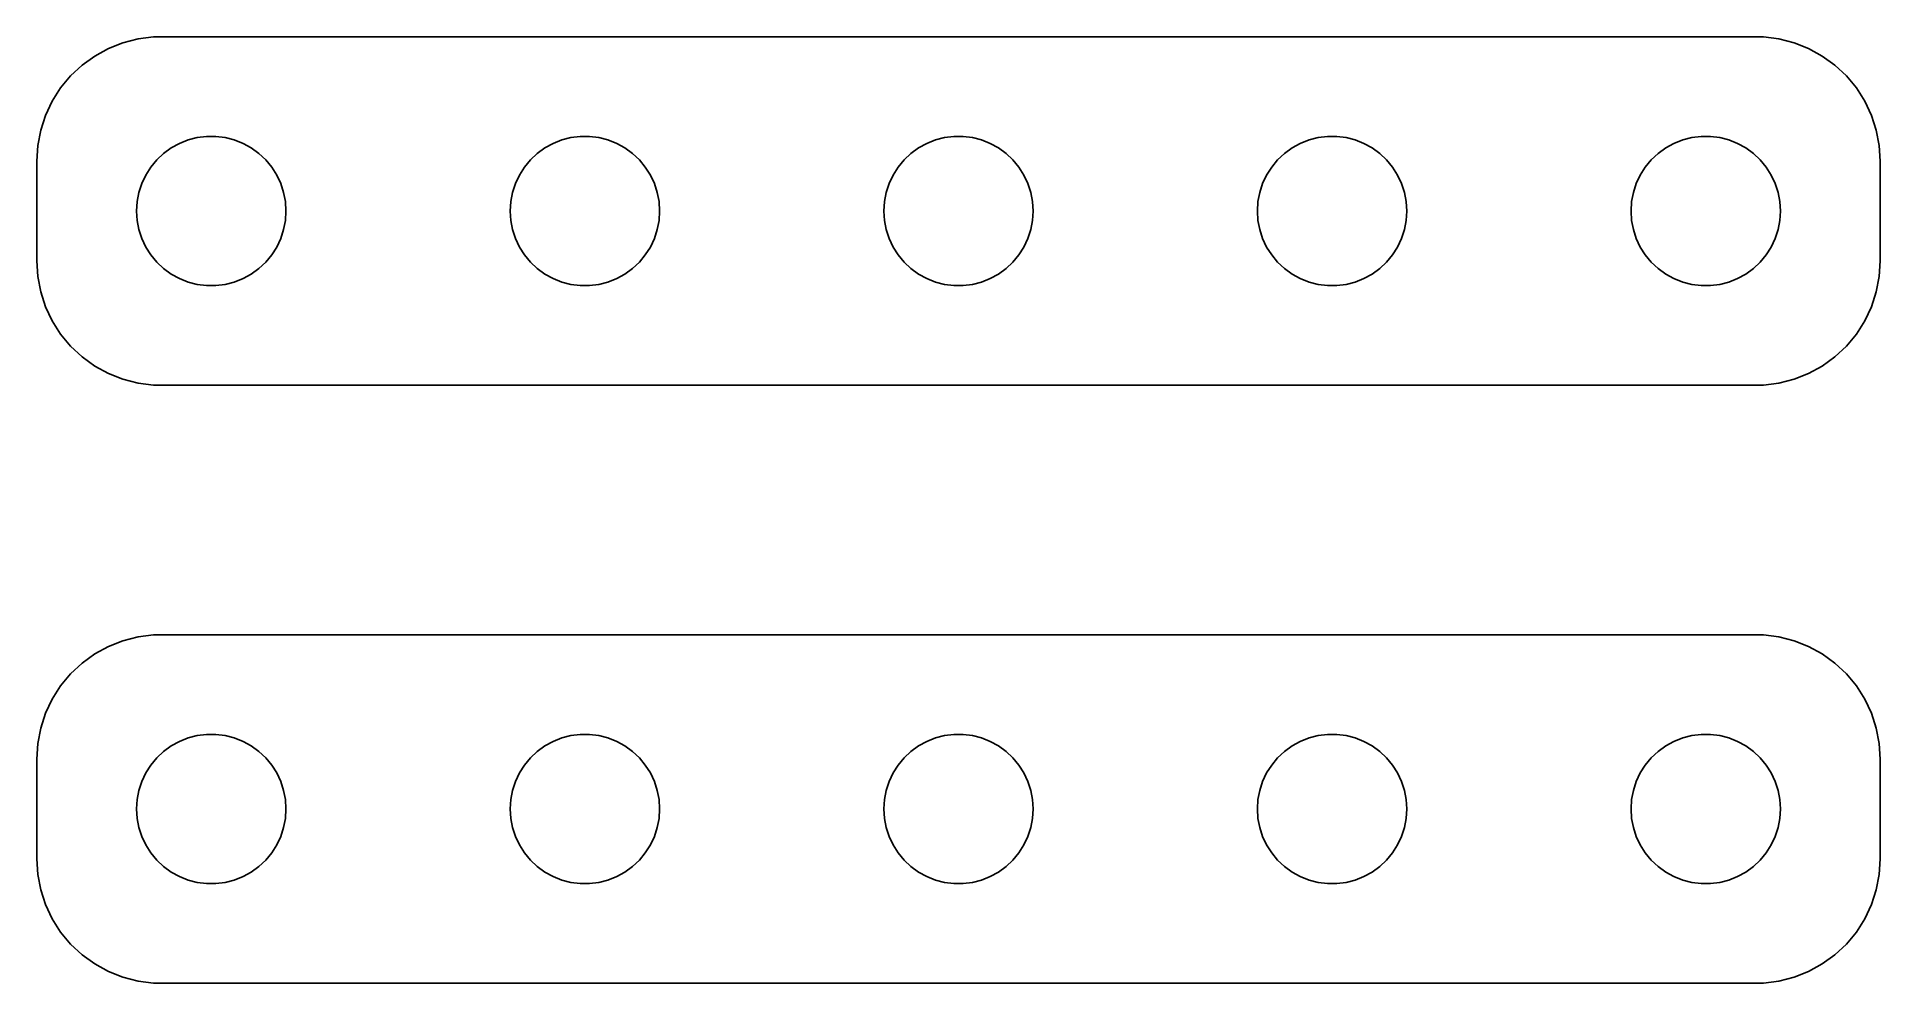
# Model space of a CAD drawing. Header units: metres. Extents: x -37 to 37, y 17 to 55.
import ezdxf

# ---------------------------------------------------------------- set-up
doc = ezdxf.new("R2010")
doc.units = ezdxf.units.M

msp = doc.modelspace()

# ---------------------------------------------------------------- linework, layer by layer
for p, q in [((-32.9369, 54.9114), (-33.5451, 54.7553)), ((-32.3139, 54.9901), (-32.9369, 54.9114)), ((32.3139, 54.9901), (-32.3139, 54.9901)), ((32.9369, 54.9114), (32.3139, 54.9901)), ((33.5451, 54.7553), (32.9369, 54.9114)), ((-34.6791, 54.2216), (-35.1871, 53.8526)), ((-34.1289, 54.5241), (-34.6791, 54.2216)), ((-33.5451, 54.7553), (-34.1289, 54.5241)), ((34.1289, 54.5241), (33.5451, 54.7553)), ((34.6791, 54.2216), (34.1289, 54.5241)), ((35.1871, 53.8526), (34.6791, 54.2216)), ((-35.6448, 53.4227), (-36.0451, 52.9389)), ((-35.1871, 53.8526), (-35.6448, 53.4227)), ((35.6448, 53.4227), (35.1871, 53.8526)), ((36.0451, 52.9389), (35.6448, 53.4227)), ((-36.0451, 52.9389), (-36.3815, 52.4088)), ((36.3815, 52.4088), (36.0451, 52.9389)), ((-36.6489, 51.8406), (-36.8429, 51.2434)), ((-36.3815, 52.4088), (-36.6489, 51.8406)), ((36.6489, 51.8406), (36.3815, 52.4088)), ((36.8429, 51.2434), (36.6489, 51.8406)), ((-36.8429, 51.2434), (-36.9606, 50.6267)), ((36.9606, 50.6267), (36.8429, 51.2434)), ((-36.9606, 50.6267), (-37, 50)), ((-31.9123, 50.3115), (-31.6075, 50.533)), ((-31.6075, 50.533), (-31.2773, 50.7145)), ((-31.2773, 50.7145), (-30.927, 50.8532)), ((-30.927, 50.8532), (-30.5621, 50.9469)), ((-30.5621, 50.9469), (-30.1884, 50.9941)), ((-30.1884, 50.9941), (-29.8116, 50.9941)), ((-29.8116, 50.9941), (-29.4379, 50.9469)), ((-29.4379, 50.9469), (-29.0729, 50.8532)), ((-29.0729, 50.8532), (-28.7227, 50.7145)), ((-28.7227, 50.7145), (-28.3925, 50.533)), ((-28.3925, 50.533), (-28.0877, 50.3115)), ((-16.9123, 50.3115), (-16.6075, 50.533)), ((-16.6075, 50.533), (-16.2773, 50.7145)), ((-16.2773, 50.7145), (-15.927, 50.8532)), ((-15.927, 50.8532), (-15.5621, 50.9469)), ((-15.5621, 50.9469), (-15.1884, 50.9941)), ((-15.1884, 50.9941), (-14.8116, 50.9941)), ((-14.8116, 50.9941), (-14.4379, 50.9469)), ((-14.4379, 50.9469), (-14.0729, 50.8532)), ((-14.0729, 50.8532), (-13.7227, 50.7145)), ((-13.7227, 50.7145), (-13.3925, 50.533)), ((-13.3925, 50.533), (-13.0877, 50.3115)), ((-1.91226, 50.3115), (-1.60747, 50.533)), ((-1.60747, 50.533), (-1.27733, 50.7145)), ((-1.27733, 50.7145), (-0.92705, 50.8532)), ((-0.92705, 50.8532), (-0.56213, 50.9469)), ((-0.56213, 50.9469), (-0.18837, 50.9941)), ((-0.18837, 50.9941), (0.18837, 50.9941)), ((0.18837, 50.9941), (0.56213, 50.9469)), ((0.56213, 50.9469), (0.92705, 50.8532)), ((0.92705, 50.8532), (1.27733, 50.7145)), ((1.27733, 50.7145), (1.60747, 50.533)), ((1.60747, 50.533), (1.91226, 50.3115)), ((13.0877, 50.3115), (13.3925, 50.533)), ((13.3925, 50.533), (13.7227, 50.7145)), ((13.7227, 50.7145), (14.0729, 50.8532)), ((14.0729, 50.8532), (14.4379, 50.9469)), ((14.4379, 50.9469), (14.8116, 50.9941)), ((14.8116, 50.9941), (15.1884, 50.9941)), ((15.1884, 50.9941), (15.5621, 50.9469)), ((15.5621, 50.9469), (15.927, 50.8532)), ((15.927, 50.8532), (16.2773, 50.7145)), ((16.2773, 50.7145), (16.6075, 50.533)), ((16.6075, 50.533), (16.9123, 50.3115)), ((28.0877, 50.3115), (28.3925, 50.533)), ((28.3925, 50.533), (28.7227, 50.7145)), ((28.7227, 50.7145), (29.0729, 50.8532)), ((29.0729, 50.8532), (29.4379, 50.9469)), ((29.4379, 50.9469), (29.8116, 50.9941)), ((29.8116, 50.9941), (30.1884, 50.9941)), ((30.1884, 50.9941), (30.5621, 50.9469)), ((30.5621, 50.9469), (30.927, 50.8532)), ((30.927, 50.8532), (31.2773, 50.7145)), ((31.2773, 50.7145), (31.6075, 50.533)), ((31.6075, 50.533), (31.9123, 50.3115)), ((37, 50), (36.9606, 50.6267)), ((-37, 50), (-37, 46)), ((-32.6289, 49.4453), (-32.427, 49.7634)), ((-32.427, 49.7634), (-32.1869, 50.0536)), ((-32.1869, 50.0536), (-31.9123, 50.3115)), ((-28.0877, 50.3115), (-27.8131, 50.0536)), ((-27.8131, 50.0536), (-27.5729, 49.7634)), ((-27.5729, 49.7634), (-27.3711, 49.4453)), ((-17.6289, 49.4453), (-17.427, 49.7634)), ((-17.427, 49.7634), (-17.1869, 50.0536)), ((-17.1869, 50.0536), (-16.9123, 50.3115)), ((-13.0877, 50.3115), (-12.8131, 50.0536)), ((-12.8131, 50.0536), (-12.5729, 49.7634)), ((-12.5729, 49.7634), (-12.3711, 49.4453)), ((-2.62891, 49.4453), (-2.42705, 49.7634)), ((-2.42705, 49.7634), (-2.1869, 50.0536)), ((-2.1869, 50.0536), (-1.91226, 50.3115)), ((1.91226, 50.3115), (2.1869, 50.0536)), ((2.1869, 50.0536), (2.42705, 49.7634)), ((2.42705, 49.7634), (2.62891, 49.4453)), ((12.3711, 49.4453), (12.5729, 49.7634)), ((12.5729, 49.7634), (12.8131, 50.0536)), ((12.8131, 50.0536), (13.0877, 50.3115)), ((16.9123, 50.3115), (17.1869, 50.0536)), ((17.1869, 50.0536), (17.427, 49.7634)), ((17.427, 49.7634), (17.6289, 49.4453)), ((27.3711, 49.4453), (27.5729, 49.7634)), ((27.5729, 49.7634), (27.8131, 50.0536)), ((27.8131, 50.0536), (28.0877, 50.3115)), ((31.9123, 50.3115), (32.1869, 50.0536)), ((32.1869, 50.0536), (32.427, 49.7634)), ((32.427, 49.7634), (32.6289, 49.4453)), ((37, 46), (37, 50)), ((-32.9057, 48.7461), (-32.7893, 49.1044)), ((-32.7893, 49.1044), (-32.6289, 49.4453)), ((-27.3711, 49.4453), (-27.2107, 49.1044)), ((-27.2107, 49.1044), (-27.0942, 48.7461)), ((-17.9057, 48.7461), (-17.7893, 49.1044)), ((-17.7893, 49.1044), (-17.6289, 49.4453)), ((-12.3711, 49.4453), (-12.2107, 49.1044)), ((-12.2107, 49.1044), (-12.0942, 48.7461)), ((-2.90575, 48.7461), (-2.78932, 49.1044)), ((-2.78932, 49.1044), (-2.62891, 49.4453)), ((2.62891, 49.4453), (2.78932, 49.1044)), ((2.78932, 49.1044), (2.90575, 48.7461)), ((12.0942, 48.7461), (12.2107, 49.1044)), ((12.2107, 49.1044), (12.3711, 49.4453)), ((17.6289, 49.4453), (17.7893, 49.1044)), ((17.7893, 49.1044), (17.9057, 48.7461)), ((27.0942, 48.7461), (27.2107, 49.1044)), ((27.2107, 49.1044), (27.3711, 49.4453)), ((32.6289, 49.4453), (32.7893, 49.1044)), ((32.7893, 49.1044), (32.9057, 48.7461)), ((-33, 48), (-32.9763, 48.376)), ((-32.9763, 48.376), (-32.9057, 48.7461)), ((-27.0942, 48.7461), (-27.0237, 48.376)), ((-27.0237, 48.376), (-27, 48)), ((-18, 48), (-17.9763, 48.376)), ((-17.9763, 48.376), (-17.9057, 48.7461)), ((-12.0942, 48.7461), (-12.0237, 48.376)), ((-12.0237, 48.376), (-12, 48)), ((-3, 48), (-2.97633, 48.376)), ((-2.97633, 48.376), (-2.90575, 48.7461)), ((2.90575, 48.7461), (2.97633, 48.376)), ((2.97633, 48.376), (3, 48)), ((12, 48), (12.0237, 48.376)), ((12.0237, 48.376), (12.0942, 48.7461)), ((17.9057, 48.7461), (17.9763, 48.376)), ((17.9763, 48.376), (18, 48)), ((27, 48), (27.0237, 48.376)), ((27.0237, 48.376), (27.0942, 48.7461)), ((32.9057, 48.7461), (32.9763, 48.376)), ((32.9763, 48.376), (33, 48)), ((-32.9763, 47.624), (-33, 48)), ((-32.9057, 47.2539), (-32.9763, 47.624)), ((-27.0237, 47.624), (-27.0942, 47.2539)), ((-27, 48), (-27.0237, 47.624)), ((-17.9763, 47.624), (-18, 48)), ((-17.9057, 47.2539), (-17.9763, 47.624)), ((-12.0237, 47.624), (-12.0942, 47.2539)), ((-12, 48), (-12.0237, 47.624)), ((-2.97633, 47.624), (-3, 48)), ((-2.90575, 47.2539), (-2.97633, 47.624)), ((2.97633, 47.624), (2.90575, 47.2539)), ((3, 48), (2.97633, 47.624)), ((12.0237, 47.624), (12, 48)), ((12.0942, 47.2539), (12.0237, 47.624)), ((17.9763, 47.624), (17.9057, 47.2539)), ((18, 48), (17.9763, 47.624)), ((27.0237, 47.624), (27, 48)), ((27.0942, 47.2539), (27.0237, 47.624)), ((32.9763, 47.624), (32.9057, 47.2539)), ((33, 48), (32.9763, 47.624)), ((-32.7893, 46.8956), (-32.9057, 47.2539)), ((-32.6289, 46.5547), (-32.7893, 46.8956)), ((-27.2107, 46.8956), (-27.3711, 46.5547)), ((-27.0942, 47.2539), (-27.2107, 46.8956)), ((-17.7893, 46.8956), (-17.9057, 47.2539)), ((-17.6289, 46.5547), (-17.7893, 46.8956)), ((-12.2107, 46.8956), (-12.3711, 46.5547)), ((-12.0942, 47.2539), (-12.2107, 46.8956)), ((-2.78932, 46.8956), (-2.90575, 47.2539)), ((-2.62891, 46.5547), (-2.78932, 46.8956)), ((2.78932, 46.8956), (2.62891, 46.5547)), ((2.90575, 47.2539), (2.78932, 46.8956)), ((12.2107, 46.8956), (12.0942, 47.2539)), ((12.3711, 46.5547), (12.2107, 46.8956)), ((17.7893, 46.8956), (17.6289, 46.5547)), ((17.9057, 47.2539), (17.7893, 46.8956)), ((27.2107, 46.8956), (27.0942, 47.2539)), ((27.3711, 46.5547), (27.2107, 46.8956)), ((32.7893, 46.8956), (32.6289, 46.5547)), ((32.9057, 47.2539), (32.7893, 46.8956)), ((-37, 46), (-36.9606, 45.3733)), ((-32.427, 46.2366), (-32.6289, 46.5547)), ((-32.1869, 45.9464), (-32.427, 46.2366)), ((-31.9123, 45.6885), (-32.1869, 45.9464)), ((-27.8131, 45.9464), (-28.0877, 45.6885)), ((-27.5729, 46.2366), (-27.8131, 45.9464)), ((-27.3711, 46.5547), (-27.5729, 46.2366)), ((-17.427, 46.2366), (-17.6289, 46.5547)), ((-17.1869, 45.9464), (-17.427, 46.2366)), ((-16.9123, 45.6885), (-17.1869, 45.9464)), ((-12.8131, 45.9464), (-13.0877, 45.6885)), ((-12.5729, 46.2366), (-12.8131, 45.9464)), ((-12.3711, 46.5547), (-12.5729, 46.2366)), ((-2.42705, 46.2366), (-2.62891, 46.5547)), ((-2.1869, 45.9464), (-2.42705, 46.2366)), ((-1.91226, 45.6885), (-2.1869, 45.9464)), ((2.1869, 45.9464), (1.91226, 45.6885)), ((2.42705, 46.2366), (2.1869, 45.9464)), ((2.62891, 46.5547), (2.42705, 46.2366)), ((12.5729, 46.2366), (12.3711, 46.5547)), ((12.8131, 45.9464), (12.5729, 46.2366)), ((13.0877, 45.6885), (12.8131, 45.9464)), ((17.1869, 45.9464), (16.9123, 45.6885)), ((17.427, 46.2366), (17.1869, 45.9464)), ((17.6289, 46.5547), (17.427, 46.2366)), ((27.5729, 46.2366), (27.3711, 46.5547)), ((27.8131, 45.9464), (27.5729, 46.2366)), ((28.0877, 45.6885), (27.8131, 45.9464)), ((32.1869, 45.9464), (31.9123, 45.6885)), ((32.427, 46.2366), (32.1869, 45.9464)), ((32.6289, 46.5547), (32.427, 46.2366)), ((36.9606, 45.3733), (37, 46)), ((-36.9606, 45.3733), (-36.8429, 44.7566)), ((-31.6075, 45.467), (-31.9123, 45.6885)), ((-31.2773, 45.2855), (-31.6075, 45.467)), ((-30.927, 45.1468), (-31.2773, 45.2855)), ((-30.5621, 45.0531), (-30.927, 45.1468)), ((-29.0729, 45.1468), (-29.4379, 45.0531)), ((-28.7227, 45.2855), (-29.0729, 45.1468)), ((-28.3925, 45.467), (-28.7227, 45.2855)), ((-28.0877, 45.6885), (-28.3925, 45.467)), ((-16.6075, 45.467), (-16.9123, 45.6885)), ((-16.2773, 45.2855), (-16.6075, 45.467)), ((-15.927, 45.1468), (-16.2773, 45.2855)), ((-15.5621, 45.0531), (-15.927, 45.1468)), ((-14.0729, 45.1468), (-14.4379, 45.0531)), ((-13.7227, 45.2855), (-14.0729, 45.1468)), ((-13.3925, 45.467), (-13.7227, 45.2855)), ((-13.0877, 45.6885), (-13.3925, 45.467)), ((-1.60747, 45.467), (-1.91226, 45.6885)), ((-1.27733, 45.2855), (-1.60747, 45.467)), ((-0.92705, 45.1468), (-1.27733, 45.2855)), ((-0.56213, 45.0531), (-0.92705, 45.1468)), ((0.92705, 45.1468), (0.56213, 45.0531)), ((1.27733, 45.2855), (0.92705, 45.1468)), ((1.60747, 45.467), (1.27733, 45.2855)), ((1.91226, 45.6885), (1.60747, 45.467)), ((13.3925, 45.467), (13.0877, 45.6885)), ((13.7227, 45.2855), (13.3925, 45.467)), ((14.0729, 45.1468), (13.7227, 45.2855)), ((14.4379, 45.0531), (14.0729, 45.1468)), ((15.927, 45.1468), (15.5621, 45.0531)), ((16.2773, 45.2855), (15.927, 45.1468)), ((16.6075, 45.467), (16.2773, 45.2855)), ((16.9123, 45.6885), (16.6075, 45.467)), ((28.3925, 45.467), (28.0877, 45.6885)), ((28.7227, 45.2855), (28.3925, 45.467)), ((29.0729, 45.1468), (28.7227, 45.2855)), ((29.4379, 45.0531), (29.0729, 45.1468)), ((30.927, 45.1468), (30.5621, 45.0531)), ((31.2773, 45.2855), (30.927, 45.1468)), ((31.6075, 45.467), (31.2773, 45.2855)), ((31.9123, 45.6885), (31.6075, 45.467)), ((36.8429, 44.7566), (36.9606, 45.3733)), ((-36.8429, 44.7566), (-36.6489, 44.1594)), ((-30.1884, 45.0059), (-30.5621, 45.0531)), ((-29.8116, 45.0059), (-30.1884, 45.0059)), ((-29.4379, 45.0531), (-29.8116, 45.0059)), ((-15.1884, 45.0059), (-15.5621, 45.0531)), ((-14.8116, 45.0059), (-15.1884, 45.0059)), ((-14.4379, 45.0531), (-14.8116, 45.0059)), ((-0.18837, 45.0059), (-0.56213, 45.0531)), ((0.18837, 45.0059), (-0.18837, 45.0059)), ((0.56213, 45.0531), (0.18837, 45.0059)), ((14.8116, 45.0059), (14.4379, 45.0531)), ((15.1884, 45.0059), (14.8116, 45.0059)), ((15.5621, 45.0531), (15.1884, 45.0059)), ((29.8116, 45.0059), (29.4379, 45.0531)), ((30.1884, 45.0059), (29.8116, 45.0059)), ((30.5621, 45.0531), (30.1884, 45.0059)), ((36.6489, 44.1594), (36.8429, 44.7566)), ((-36.6489, 44.1594), (-36.3815, 43.5912)), ((36.3815, 43.5912), (36.6489, 44.1594)), ((-36.3815, 43.5912), (-36.0451, 43.0611)), ((-36.0451, 43.0611), (-35.6448, 42.5773)), ((35.6448, 42.5773), (36.0451, 43.0611)), ((36.0451, 43.0611), (36.3815, 43.5912)), ((-35.6448, 42.5773), (-35.1871, 42.1474)), ((35.1871, 42.1474), (35.6448, 42.5773)), ((-35.1871, 42.1474), (-34.6791, 41.7784)), ((-34.6791, 41.7784), (-34.1289, 41.4759)), ((-34.1289, 41.4759), (-33.5451, 41.2447)), ((33.5451, 41.2447), (34.1289, 41.4759)), ((34.1289, 41.4759), (34.6791, 41.7784)), ((34.6791, 41.7784), (35.1871, 42.1474)), ((-33.5451, 41.2447), (-32.9369, 41.0886)), ((-32.9369, 41.0886), (-32.3139, 41.0099)), ((-32.3139, 41.0099), (32.3139, 41.0099)), ((32.3139, 41.0099), (32.9369, 41.0886)), ((32.9369, 41.0886), (33.5451, 41.2447)), ((-34.1289, 30.5241), (-34.6791, 30.2216)), ((-33.5451, 30.7553), (-34.1289, 30.5241)), ((-32.9369, 30.9114), (-33.5451, 30.7553)), ((-32.3139, 30.9901), (-32.9369, 30.9114)), ((32.3139, 30.9901), (-32.3139, 30.9901)), ((32.9369, 30.9114), (32.3139, 30.9901)), ((33.5451, 30.7553), (32.9369, 30.9114)), ((34.1289, 30.5241), (33.5451, 30.7553)), ((34.6791, 30.2216), (34.1289, 30.5241)), ((-35.1871, 29.8526), (-35.6448, 29.4227)), ((-34.6791, 30.2216), (-35.1871, 29.8526)), ((35.1871, 29.8526), (34.6791, 30.2216)), ((35.6448, 29.4227), (35.1871, 29.8526)), ((-36.0451, 28.9389), (-36.3815, 28.4088)), ((-35.6448, 29.4227), (-36.0451, 28.9389)), ((36.0451, 28.9389), (35.6448, 29.4227)), ((36.3815, 28.4088), (36.0451, 28.9389)), ((-36.3815, 28.4088), (-36.6489, 27.8406)), ((36.6489, 27.8406), (36.3815, 28.4088)), ((-36.6489, 27.8406), (-36.8429, 27.2434)), ((36.8429, 27.2434), (36.6489, 27.8406)), ((-36.8429, 27.2434), (-36.9606, 26.6267)), ((-31.6075, 26.533), (-31.2773, 26.7145)), ((-31.2773, 26.7145), (-30.927, 26.8532)), ((-30.927, 26.8532), (-30.5621, 26.9469)), ((-30.5621, 26.9469), (-30.1884, 26.9941)), ((-30.1884, 26.9941), (-29.8116, 26.9941)), ((-29.8116, 26.9941), (-29.4379, 26.9469)), ((-29.4379, 26.9469), (-29.0729, 26.8532)), ((-29.0729, 26.8532), (-28.7227, 26.7145)), ((-28.7227, 26.7145), (-28.3925, 26.533)), ((-16.6075, 26.533), (-16.2773, 26.7145)), ((-16.2773, 26.7145), (-15.927, 26.8532)), ((-15.927, 26.8532), (-15.5621, 26.9469)), ((-15.5621, 26.9469), (-15.1884, 26.9941)), ((-15.1884, 26.9941), (-14.8116, 26.9941)), ((-14.8116, 26.9941), (-14.4379, 26.9469)), ((-14.4379, 26.9469), (-14.0729, 26.8532)), ((-14.0729, 26.8532), (-13.7227, 26.7145)), ((-13.7227, 26.7145), (-13.3925, 26.533)), ((-1.60747, 26.533), (-1.27733, 26.7145)), ((-1.27733, 26.7145), (-0.92705, 26.8532)), ((-0.92705, 26.8532), (-0.56213, 26.9469)), ((-0.56213, 26.9469), (-0.18837, 26.9941)), ((-0.18837, 26.9941), (0.18837, 26.9941)), ((0.18837, 26.9941), (0.56213, 26.9469)), ((0.56213, 26.9469), (0.92705, 26.8532)), ((0.92705, 26.8532), (1.27733, 26.7145)), ((1.27733, 26.7145), (1.60747, 26.533)), ((13.3925, 26.533), (13.7227, 26.7145)), ((13.7227, 26.7145), (14.0729, 26.8532)), ((14.0729, 26.8532), (14.4379, 26.9469)), ((14.4379, 26.9469), (14.8116, 26.9941)), ((14.8116, 26.9941), (15.1884, 26.9941)), ((15.1884, 26.9941), (15.5621, 26.9469)), ((15.5621, 26.9469), (15.927, 26.8532)), ((15.927, 26.8532), (16.2773, 26.7145)), ((16.2773, 26.7145), (16.6075, 26.533)), ((28.3925, 26.533), (28.7227, 26.7145)), ((28.7227, 26.7145), (29.0729, 26.8532)), ((29.0729, 26.8532), (29.4379, 26.9469)), ((29.4379, 26.9469), (29.8116, 26.9941)), ((29.8116, 26.9941), (30.1884, 26.9941)), ((30.1884, 26.9941), (30.5621, 26.9469)), ((30.5621, 26.9469), (30.927, 26.8532)), ((30.927, 26.8532), (31.2773, 26.7145)), ((31.2773, 26.7145), (31.6075, 26.533)), ((36.9606, 26.6267), (36.8429, 27.2434)), ((-36.9606, 26.6267), (-37, 26)), ((-37, 26), (-37, 22)), ((-32.427, 25.7634), (-32.1869, 26.0536)), ((-32.1869, 26.0536), (-31.9123, 26.3115)), ((-31.9123, 26.3115), (-31.6075, 26.533)), ((-28.3925, 26.533), (-28.0877, 26.3115)), ((-28.0877, 26.3115), (-27.8131, 26.0536)), ((-27.8131, 26.0536), (-27.5729, 25.7634)), ((-17.427, 25.7634), (-17.1869, 26.0536)), ((-17.1869, 26.0536), (-16.9123, 26.3115)), ((-16.9123, 26.3115), (-16.6075, 26.533)), ((-13.3925, 26.533), (-13.0877, 26.3115)), ((-13.0877, 26.3115), (-12.8131, 26.0536)), ((-12.8131, 26.0536), (-12.5729, 25.7634)), ((-2.42705, 25.7634), (-2.1869, 26.0536)), ((-2.1869, 26.0536), (-1.91226, 26.3115)), ((-1.91226, 26.3115), (-1.60747, 26.533)), ((1.60747, 26.533), (1.91226, 26.3115)), ((1.91226, 26.3115), (2.1869, 26.0536)), ((2.1869, 26.0536), (2.42705, 25.7634)), ((12.5729, 25.7634), (12.8131, 26.0536)), ((12.8131, 26.0536), (13.0877, 26.3115)), ((13.0877, 26.3115), (13.3925, 26.533)), ((16.6075, 26.533), (16.9123, 26.3115)), ((16.9123, 26.3115), (17.1869, 26.0536)), ((17.1869, 26.0536), (17.427, 25.7634)), ((27.5729, 25.7634), (27.8131, 26.0536)), ((27.8131, 26.0536), (28.0877, 26.3115)), ((28.0877, 26.3115), (28.3925, 26.533)), ((31.6075, 26.533), (31.9123, 26.3115)), ((31.9123, 26.3115), (32.1869, 26.0536)), ((32.1869, 26.0536), (32.427, 25.7634)), ((37, 26), (36.9606, 26.6267)), ((37, 22), (37, 26)), ((-32.7893, 25.1044), (-32.6289, 25.4453)), ((-32.6289, 25.4453), (-32.427, 25.7634)), ((-27.5729, 25.7634), (-27.3711, 25.4453)), ((-27.3711, 25.4453), (-27.2107, 25.1044)), ((-17.7893, 25.1044), (-17.6289, 25.4453)), ((-17.6289, 25.4453), (-17.427, 25.7634)), ((-12.5729, 25.7634), (-12.3711, 25.4453)), ((-12.3711, 25.4453), (-12.2107, 25.1044)), ((-2.78932, 25.1044), (-2.62891, 25.4453)), ((-2.62891, 25.4453), (-2.42705, 25.7634)), ((2.42705, 25.7634), (2.62891, 25.4453)), ((2.62891, 25.4453), (2.78932, 25.1044)), ((12.2107, 25.1044), (12.3711, 25.4453)), ((12.3711, 25.4453), (12.5729, 25.7634)), ((17.427, 25.7634), (17.6289, 25.4453)), ((17.6289, 25.4453), (17.7893, 25.1044)), ((27.2107, 25.1044), (27.3711, 25.4453)), ((27.3711, 25.4453), (27.5729, 25.7634)), ((32.427, 25.7634), (32.6289, 25.4453)), ((32.6289, 25.4453), (32.7893, 25.1044)), ((-32.9763, 24.376), (-32.9057, 24.7461)), ((-32.9057, 24.7461), (-32.7893, 25.1044)), ((-27.2107, 25.1044), (-27.0942, 24.7461)), ((-27.0942, 24.7461), (-27.0237, 24.376)), ((-17.9763, 24.376), (-17.9057, 24.7461)), ((-17.9057, 24.7461), (-17.7893, 25.1044)), ((-12.2107, 25.1044), (-12.0942, 24.7461)), ((-12.0942, 24.7461), (-12.0237, 24.376)), ((-2.97633, 24.376), (-2.90575, 24.7461)), ((-2.90575, 24.7461), (-2.78932, 25.1044)), ((2.78932, 25.1044), (2.90575, 24.7461)), ((2.90575, 24.7461), (2.97633, 24.376)), ((12.0237, 24.376), (12.0942, 24.7461)), ((12.0942, 24.7461), (12.2107, 25.1044)), ((17.7893, 25.1044), (17.9057, 24.7461)), ((17.9057, 24.7461), (17.9763, 24.376)), ((27.0237, 24.376), (27.0942, 24.7461)), ((27.0942, 24.7461), (27.2107, 25.1044)), ((32.7893, 25.1044), (32.9057, 24.7461)), ((32.9057, 24.7461), (32.9763, 24.376)), ((-33, 24), (-32.9763, 24.376)), ((-32.9763, 23.624), (-33, 24)), ((-27.0237, 24.376), (-27, 24)), ((-27, 24), (-27.0237, 23.624)), ((-18, 24), (-17.9763, 24.376)), ((-17.9763, 23.624), (-18, 24)), ((-12.0237, 24.376), (-12, 24)), ((-12, 24), (-12.0237, 23.624)), ((-3, 24), (-2.97633, 24.376)), ((-2.97633, 23.624), (-3, 24)), ((2.97633, 24.376), (3, 24)), ((3, 24), (2.97633, 23.624)), ((12, 24), (12.0237, 24.376)), ((12.0237, 23.624), (12, 24)), ((17.9763, 24.376), (18, 24)), ((18, 24), (17.9763, 23.624)), ((27, 24), (27.0237, 24.376)), ((27.0237, 23.624), (27, 24)), ((32.9763, 24.376), (33, 24)), ((33, 24), (32.9763, 23.624)), ((-32.9057, 23.2539), (-32.9763, 23.624)), ((-32.7893, 22.8956), (-32.9057, 23.2539)), ((-27.0942, 23.2539), (-27.2107, 22.8956)), ((-27.0237, 23.624), (-27.0942, 23.2539)), ((-17.9057, 23.2539), (-17.9763, 23.624)), ((-17.7893, 22.8956), (-17.9057, 23.2539)), ((-12.0942, 23.2539), (-12.2107, 22.8956)), ((-12.0237, 23.624), (-12.0942, 23.2539)), ((-2.90575, 23.2539), (-2.97633, 23.624)), ((-2.78932, 22.8956), (-2.90575, 23.2539)), ((2.90575, 23.2539), (2.78932, 22.8956)), ((2.97633, 23.624), (2.90575, 23.2539)), ((12.0942, 23.2539), (12.0237, 23.624)), ((12.2107, 22.8956), (12.0942, 23.2539)), ((17.9057, 23.2539), (17.7893, 22.8956)), ((17.9763, 23.624), (17.9057, 23.2539)), ((27.0942, 23.2539), (27.0237, 23.624)), ((27.2107, 22.8956), (27.0942, 23.2539)), ((32.9057, 23.2539), (32.7893, 22.8956)), ((32.9763, 23.624), (32.9057, 23.2539)), ((-32.6289, 22.5547), (-32.7893, 22.8956)), ((-32.427, 22.2366), (-32.6289, 22.5547)), ((-32.1869, 21.9464), (-32.427, 22.2366)), ((-27.5729, 22.2366), (-27.8131, 21.9464)), ((-27.3711, 22.5547), (-27.5729, 22.2366)), ((-27.2107, 22.8956), (-27.3711, 22.5547)), ((-17.6289, 22.5547), (-17.7893, 22.8956)), ((-17.427, 22.2366), (-17.6289, 22.5547)), ((-17.1869, 21.9464), (-17.427, 22.2366)), ((-12.5729, 22.2366), (-12.8131, 21.9464)), ((-12.3711, 22.5547), (-12.5729, 22.2366)), ((-12.2107, 22.8956), (-12.3711, 22.5547)), ((-2.62891, 22.5547), (-2.78932, 22.8956)), ((-2.42705, 22.2366), (-2.62891, 22.5547)), ((-2.1869, 21.9464), (-2.42705, 22.2366)), ((2.42705, 22.2366), (2.1869, 21.9464)), ((2.62891, 22.5547), (2.42705, 22.2366)), ((2.78932, 22.8956), (2.62891, 22.5547)), ((12.3711, 22.5547), (12.2107, 22.8956)), ((12.5729, 22.2366), (12.3711, 22.5547)), ((12.8131, 21.9464), (12.5729, 22.2366)), ((17.427, 22.2366), (17.1869, 21.9464)), ((17.6289, 22.5547), (17.427, 22.2366)), ((17.7893, 22.8956), (17.6289, 22.5547)), ((27.3711, 22.5547), (27.2107, 22.8956)), ((27.5729, 22.2366), (27.3711, 22.5547)), ((27.8131, 21.9464), (27.5729, 22.2366)), ((32.427, 22.2366), (32.1869, 21.9464)), ((32.6289, 22.5547), (32.427, 22.2366)), ((32.7893, 22.8956), (32.6289, 22.5547)), ((-37, 22), (-36.9606, 21.3733)), ((-31.9123, 21.6885), (-32.1869, 21.9464)), ((-31.6075, 21.467), (-31.9123, 21.6885)), ((-31.2773, 21.2855), (-31.6075, 21.467)), ((-28.3925, 21.467), (-28.7227, 21.2855)), ((-28.0877, 21.6885), (-28.3925, 21.467)), ((-27.8131, 21.9464), (-28.0877, 21.6885)), ((-16.9123, 21.6885), (-17.1869, 21.9464)), ((-16.6075, 21.467), (-16.9123, 21.6885)), ((-16.2773, 21.2855), (-16.6075, 21.467)), ((-13.3925, 21.467), (-13.7227, 21.2855)), ((-13.0877, 21.6885), (-13.3925, 21.467)), ((-12.8131, 21.9464), (-13.0877, 21.6885)), ((-1.91226, 21.6885), (-2.1869, 21.9464)), ((-1.60747, 21.467), (-1.91226, 21.6885)), ((-1.27733, 21.2855), (-1.60747, 21.467)), ((1.60747, 21.467), (1.27733, 21.2855)), ((1.91226, 21.6885), (1.60747, 21.467)), ((2.1869, 21.9464), (1.91226, 21.6885)), ((13.0877, 21.6885), (12.8131, 21.9464)), ((13.3925, 21.467), (13.0877, 21.6885)), ((13.7227, 21.2855), (13.3925, 21.467)), ((16.6075, 21.467), (16.2773, 21.2855)), ((16.9123, 21.6885), (16.6075, 21.467)), ((17.1869, 21.9464), (16.9123, 21.6885)), ((28.0877, 21.6885), (27.8131, 21.9464)), ((28.3925, 21.467), (28.0877, 21.6885)), ((28.7227, 21.2855), (28.3925, 21.467)), ((31.6075, 21.467), (31.2773, 21.2855)), ((31.9123, 21.6885), (31.6075, 21.467)), ((32.1869, 21.9464), (31.9123, 21.6885)), ((36.9606, 21.3733), (37, 22)), ((-36.9606, 21.3733), (-36.8429, 20.7566)), ((-36.8429, 20.7566), (-36.6489, 20.1594)), ((-30.927, 21.1468), (-31.2773, 21.2855)), ((-30.5621, 21.0531), (-30.927, 21.1468)), ((-30.1884, 21.0059), (-30.5621, 21.0531)), ((-29.8116, 21.0059), (-30.1884, 21.0059)), ((-29.4379, 21.0531), (-29.8116, 21.0059)), ((-29.0729, 21.1468), (-29.4379, 21.0531)), ((-28.7227, 21.2855), (-29.0729, 21.1468)), ((-15.927, 21.1468), (-16.2773, 21.2855)), ((-15.5621, 21.0531), (-15.927, 21.1468)), ((-15.1884, 21.0059), (-15.5621, 21.0531)), ((-14.8116, 21.0059), (-15.1884, 21.0059)), ((-14.4379, 21.0531), (-14.8116, 21.0059)), ((-14.0729, 21.1468), (-14.4379, 21.0531)), ((-13.7227, 21.2855), (-14.0729, 21.1468)), ((-0.92705, 21.1468), (-1.27733, 21.2855)), ((-0.56213, 21.0531), (-0.92705, 21.1468)), ((-0.18837, 21.0059), (-0.56213, 21.0531)), ((0.18837, 21.0059), (-0.18837, 21.0059)), ((0.56213, 21.0531), (0.18837, 21.0059)), ((0.92705, 21.1468), (0.56213, 21.0531)), ((1.27733, 21.2855), (0.92705, 21.1468)), ((14.0729, 21.1468), (13.7227, 21.2855)), ((14.4379, 21.0531), (14.0729, 21.1468)), ((14.8116, 21.0059), (14.4379, 21.0531)), ((15.1884, 21.0059), (14.8116, 21.0059)), ((15.5621, 21.0531), (15.1884, 21.0059)), ((15.927, 21.1468), (15.5621, 21.0531)), ((16.2773, 21.2855), (15.927, 21.1468)), ((29.0729, 21.1468), (28.7227, 21.2855)), ((29.4379, 21.0531), (29.0729, 21.1468)), ((29.8116, 21.0059), (29.4379, 21.0531)), ((30.1884, 21.0059), (29.8116, 21.0059)), ((30.5621, 21.0531), (30.1884, 21.0059)), ((30.927, 21.1468), (30.5621, 21.0531)), ((31.2773, 21.2855), (30.927, 21.1468)), ((36.6489, 20.1594), (36.8429, 20.7566)), ((36.8429, 20.7566), (36.9606, 21.3733)), ((-36.6489, 20.1594), (-36.3815, 19.5912)), ((36.3815, 19.5912), (36.6489, 20.1594)), ((-36.3815, 19.5912), (-36.0451, 19.0611)), ((36.0451, 19.0611), (36.3815, 19.5912)), ((-36.0451, 19.0611), (-35.6448, 18.5773)), ((-35.6448, 18.5773), (-35.1871, 18.1474)), ((35.1871, 18.1474), (35.6448, 18.5773)), ((35.6448, 18.5773), (36.0451, 19.0611)), ((-35.1871, 18.1474), (-34.6791, 17.7784)), ((-34.6791, 17.7784), (-34.1289, 17.4759)), ((34.1289, 17.4759), (34.6791, 17.7784)), ((34.6791, 17.7784), (35.1871, 18.1474)), ((-34.1289, 17.4759), (-33.5451, 17.2447)), ((-33.5451, 17.2447), (-32.9369, 17.0886)), ((-32.9369, 17.0886), (-32.3139, 17.0099)), ((32.3139, 17.0099), (32.9369, 17.0886)), ((32.9369, 17.0886), (33.5451, 17.2447)), ((33.5451, 17.2447), (34.1289, 17.4759)), ((-32.3139, 17.0099), (32.3139, 17.0099))]:
    msp.add_line(p, q)

doc.saveas('drawing.dxf')
